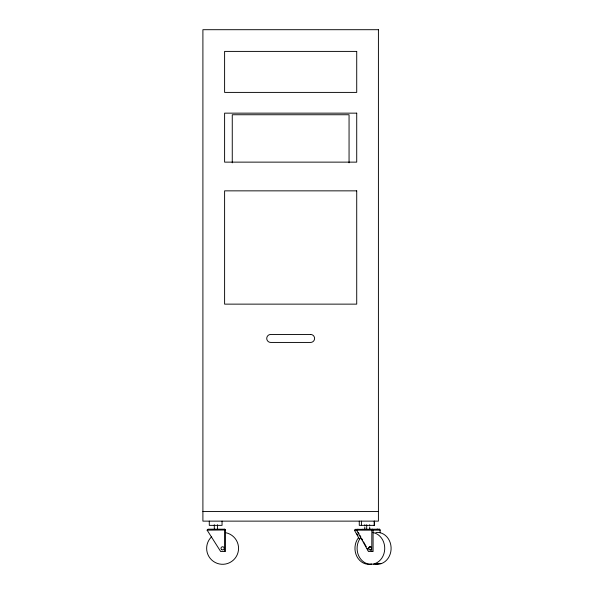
<?xml version="1.0" encoding="UTF-8"?>
<svg xmlns="http://www.w3.org/2000/svg" width="594" height="594" viewBox="0 0 594 594"><rect width="100%" height="100%" fill="white"/><g stroke="black" fill="none" stroke-linecap="round" stroke-linejoin="round"><path stroke-width="0.89" d="M224.517 551.536L224.51 529.209L208.078 529.195L207.12 530.152L220.686 551.536L225.475 551.536L225.453 529.982L207.12 530.152M369.683 524.732L369.683 525.371M359.622 539.501L354.707 530.672L355.16 529.358L379.269 529.195A0.958 0.475 90 0 1 379.633 529.529M362.607 529.625L362.897 529.195M364.746 529.625L365.035 529.195M379.269 529.195A0.958 0.832 90 0 1 380.101 530.152L380.101 532.825M371.844 529.982L371.777 551.536M371.896 530.019L371.777 530.152A0.958 0.475 90 0 1 372.252 529.195A0.958 0.832 90 0 1 373.084 530.152L373.084 551.536L368.458 551.536L356.838 530.672L356.927 529.625L358.019 529.195M202.903 511.56L378.415 511.56M354.573 530.152L380.227 530.152M356.838 530.672L357.321 530.672L357.187 530.152M368.733 548.344A1.596 1.381 90 0 1 370.114 546.747L370.359 546.747M370.359 549.94L370.114 549.94A1.596 1.381 90 0 0 371.495 548.344A1.596 1.381 90 0 0 370.114 546.747M360.424 537.956A15.956 13.818 -90 0 0 359.437 557.239A15.956 13.818 -90 0 0 375.267 563.491L381.645 563.491A15.956 13.818 -90 0 0 390.8 544.988A15.956 13.818 -90 0 0 375.861 532.476M358.212 532.276L359.11 533.88M360.001 535.484L360.892 537.095M361.791 538.699L362.682 540.302M363.573 541.906L366.253 546.718M367.151 548.329L368.042 549.933M356.972 533.88L357.863 535.484M225.453 530.019L225.468 530.152A0.958 0.958 0 0 0 224.51 529.195L224.517 529.529M364.783 524.732L364.783 525.371M374.562 521.131L374.562 525.371L359.273 525.371L359.273 521.131M374.168 521.131L374.168 525.371M369.683 526.967L369.683 529.195M366.706 524.732L366.706 529.195M364.783 526.967L364.783 529.195M361.412 521.131L361.412 525.371M349.057 162.838L349.057 114.746L232.261 114.746L232.261 162.838M222.052 521.131L222.052 525.371L209.288 525.371L209.288 521.131M217.493 524.732L217.493 529.195M214.3 524.732L214.3 529.195M370.745 529.529A0.958 0.832 90 0 0 370.121 529.195A0.958 0.475 90 0 0 369.758 529.529M377.762 529.529A0.958 0.832 90 0 0 377.138 529.195A0.958 0.475 90 0 1 377.494 529.529M371.688 563.944A15.956 13.818 -90 0 1 356.905 556.511A15.956 13.818 -90 0 1 358.286 537.956M378.066 563.944A15.956 13.818 90 0 1 373.604 564.196M371.094 549.472A1.596 1.381 -90 0 1 369.141 549.472A1.596 1.381 -90 0 1 369.141 547.215A1.596 1.381 -90 0 1 371.094 547.215M372.468 532.491A15.956 13.818 90 0 1 384.66 546.695A15.956 13.818 90 0 1 375.267 563.491M381.645 563.491A15.956 13.818 90 0 1 375.735 564.196M226.099 532.781A15.956 15.956 0 0 1 237.169 554.848A15.956 15.956 0 0 1 213.35 561.345A15.956 15.956 0 0 1 211.679 536.709M378.415 29.7L202.903 29.7L202.903 521.131L378.415 521.131L378.415 29.7M356.719 51.403L224.606 51.403L224.606 92.404L356.719 92.404L356.719 51.403M356.719 113.15L224.606 113.15L224.606 162.132L356.719 162.132L356.719 113.15M356.719 190.852L224.606 190.852L224.606 304.135L356.719 304.135L356.719 190.852M310.603 334.452L270.716 334.452A3.987 3.987 0 0 0 266.728 338.439A3.987 3.987 0 0 0 270.716 342.434L310.603 342.434A3.987 3.987 0 0 0 314.59 338.439A3.987 3.987 0 0 0 310.603 334.452M221.8 549.725A1.596 1.596 0 0 0 224.198 548.344A1.596 1.596 0 0 0 221.8 546.963A1.596 1.596 0 0 0 221.8 549.725"/></g></svg>
